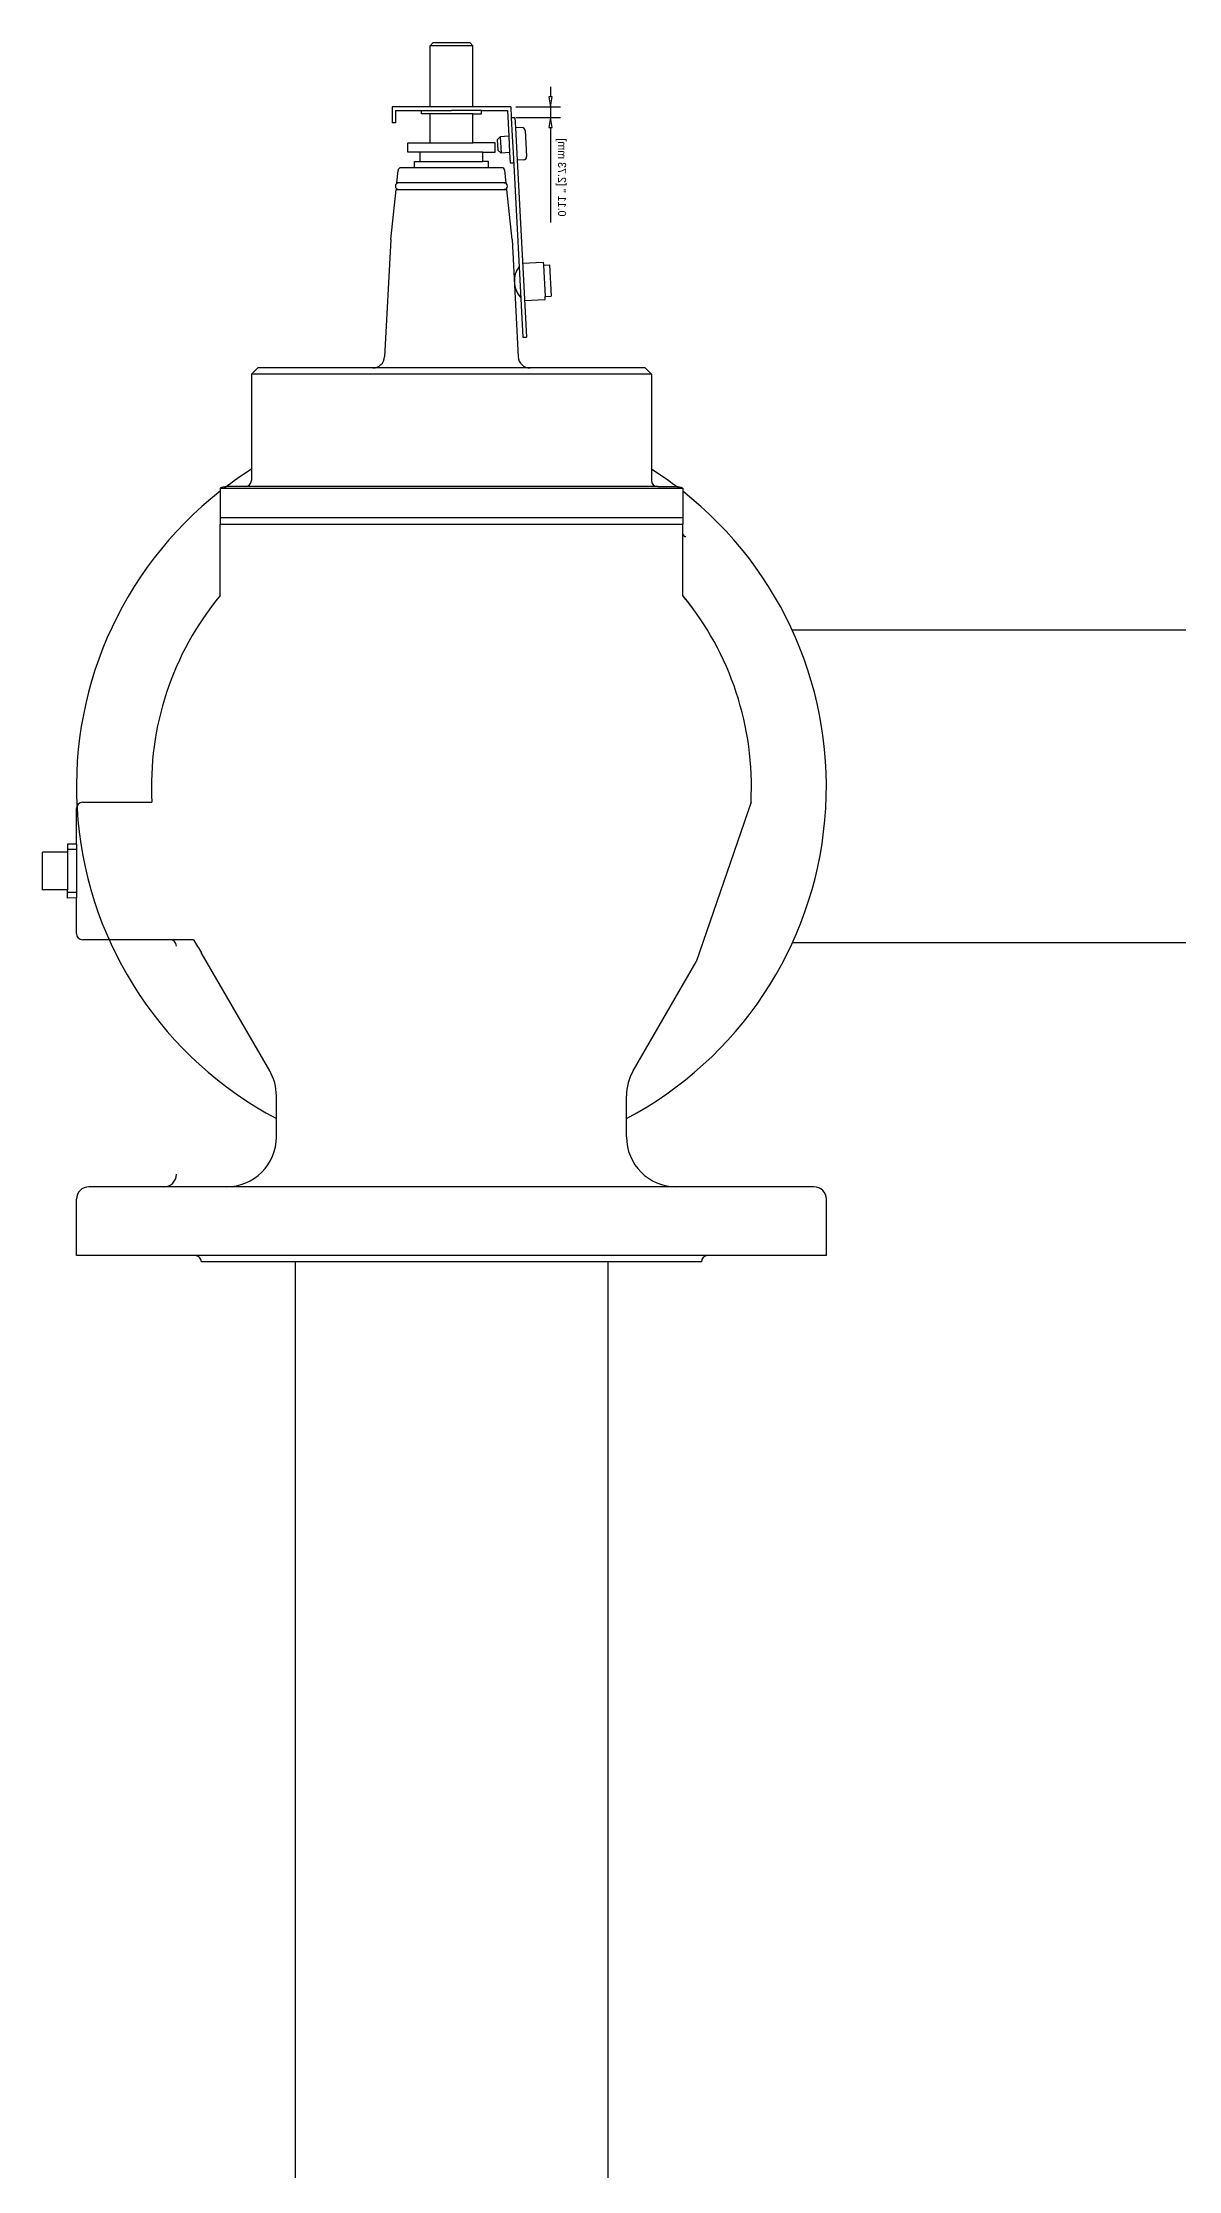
# Model space of a CAD drawing. Header units: inches. Extents: x 3128 to 3569, y 1222 to 1501.
# Drawn here: x 3419.41 to 3430.77, y 1329.24 to 1350.51 of the extents above; entities that cross this region are included whole.
import ezdxf

# ---------------------------------------------------------------- set-up
doc = ezdxf.new("R2010")
doc.units = ezdxf.units.IN
doc.header["$MEASUREMENT"] = 0
doc.layers.add('WDPUMP', color=7, linetype='Continuous')
doc.layers.add('WSPUMP', color=7, linetype='Continuous')

msp = doc.modelspace()

# ---------------------------------------------------------------- linework, layer by layer
at = {"layer": 'WDPUMP', "color": 0, "linetype": 'Continuous'}
for p, q in [((3423.2844, 1350.4812), (3423.3157, 1350.5125)), ((3423.2844, 1349.8704), (3423.2844, 1350.4812)), ((3423.7124, 1350.4812), (3423.2844, 1350.4812)), ((3423.3157, 1350.5125), (3423.6811, 1350.5125)), ((3423.7124, 1350.4812), (3423.6811, 1350.5125)), ((3423.7124, 1349.8704), (3423.7124, 1350.4812)), ((3424.4897, 1350.0704), (3424.4897, 1349.9704)), ((3424.0919, 1349.8704), (3422.9049, 1349.8704)), ((3422.9049, 1349.8704), (3422.9049, 1349.7095)), ((3422.9408, 1349.8345), (3423.1984, 1349.8345)), ((3422.9408, 1349.8345), (3422.9408, 1349.7095)), ((3423.1984, 1349.8345), (3423.4984, 1349.8345)), ((3423.1984, 1349.7995), (3423.1984, 1349.8345)), ((3423.2844, 1349.7995), (3423.1984, 1349.7995)), ((3423.7124, 1349.7995), (3423.2844, 1349.7995)), ((3423.2844, 1349.5097), (3423.2844, 1349.7995)), ((3423.7984, 1349.8345), (3423.4984, 1349.8345)), ((3423.7124, 1349.7995), (3423.7984, 1349.7995)), ((3423.7124, 1349.5097), (3423.7124, 1349.7995)), ((3423.7984, 1349.7995), (3423.7984, 1349.8345)), ((3423.7984, 1349.8345), (3424.0578, 1349.8345)), ((3424.0578, 1349.8345), (3424.0713, 1349.5761)), ((3424.0919, 1349.8704), (3424.0975, 1349.7629)), ((3424.1419, 1349.8704), (3424.5897, 1349.8704)), ((3424.5073, 1349.9704), (3424.4721, 1349.9704)), ((3424.4721, 1349.9704), (3424.4897, 1349.8704)), ((3424.4897, 1349.8704), (3424.5073, 1349.9704)), ((3424.4897, 1349.8704), (3424.4897, 1349.7629)), ((3422.9408, 1349.7095), (3422.9049, 1349.7095)), ((3423.9864, 1349.5716), (3423.9574, 1349.5395)), ((3424.0713, 1349.5761), (3423.9864, 1349.5716)), ((3423.9864, 1349.5716), (3423.9949, 1349.4081)), ((3424.0713, 1349.5761), (3424.0799, 1349.4125)), ((3424.0975, 1349.7629), (3424.1333, 1349.7648)), ((3424.0975, 1349.7629), (3424.1072, 1349.578)), ((3424.1072, 1349.578), (3424.1158, 1349.4144)), ((3424.1333, 1349.7648), (3424.1389, 1349.6586)), ((3424.2036, 1349.662), (3424.1389, 1349.6586)), ((3424.1389, 1349.6586), (3424.1557, 1349.3375)), ((3424.1475, 1349.7629), (3424.5897, 1349.7629)), ((3424.2365, 1349.6324), (3424.2501, 1349.3738)), ((3424.4897, 1349.7629), (3424.4721, 1349.6629)), ((3424.4721, 1349.6629), (3424.5073, 1349.6629)), ((3424.5073, 1349.6629), (3424.4897, 1349.7629)), ((3424.4897, 1349.6629), (3424.4897, 1349.5629)), ((3424.4897, 1349.5629), (3424.4897, 1348.7138)), ((3423.0609, 1349.5097), (3423.2844, 1349.5097)), ((3423.0609, 1349.416), (3423.0609, 1349.5097)), ((3423.1859, 1349.416), (3423.0609, 1349.416)), ((3423.8109, 1349.416), (3423.1859, 1349.416)), ((3423.1859, 1349.3222), (3423.1859, 1349.416)), ((3423.2844, 1349.5097), (3423.7124, 1349.5097)), ((3423.9359, 1349.5097), (3423.7124, 1349.5097)), ((3423.8109, 1349.3222), (3423.8109, 1349.416)), ((3423.8109, 1349.416), (3423.9359, 1349.416)), ((3423.9359, 1349.416), (3423.9359, 1349.5097)), ((3423.9574, 1349.5395), (3423.9628, 1349.437)), ((3423.9949, 1349.4081), (3423.9628, 1349.437)), ((3424.0799, 1349.4125), (3423.9949, 1349.4081)), ((3424.0799, 1349.4125), (3424.0854, 1349.3087)), ((3424.1158, 1349.4144), (3424.2126, 1347.5672)), ((3422.9512, 1349.1098), (3422.9642, 1349.233)), ((3424.0014, 1349.261), (3422.9953, 1349.261)), ((3423.1279, 1349.3222), (3423.1859, 1349.3222)), ((3423.1279, 1349.261), (3423.1279, 1349.3222)), ((3423.1859, 1349.3222), (3423.8109, 1349.3222)), ((3423.8689, 1349.3222), (3423.8109, 1349.3222)), ((3423.8689, 1349.261), (3423.8689, 1349.3222)), ((3424.0455, 1349.1098), (3424.0325, 1349.233)), ((3424.0854, 1349.3087), (3424.1212, 1349.3105)), ((3424.2205, 1349.3409), (3424.1557, 1349.3375)), ((3424.1557, 1349.3375), (3424.2484, 1347.5691)), ((3422.8917, 1348.5437), (3422.9442, 1349.0428)), ((3422.9442, 1349.0428), (3424.0525, 1349.0428)), ((3422.9442, 1349.0428), (3422.9716, 1349.0428)), ((3424.0455, 1349.1098), (3422.9512, 1349.1098)), ((3422.9716, 1349.1098), (3422.9512, 1349.1098)), ((3424.0252, 1349.1098), (3424.0455, 1349.1098)), ((3424.0525, 1349.0428), (3424.0252, 1349.0428)), ((3424.105, 1348.5437), (3424.0525, 1349.0428)), ((3422.8917, 1348.5437), (3422.8304, 1347.3724)), ((3424.105, 1348.5437), (3424.1664, 1347.3724)), ((3424.2097, 1348.3071), (3424.4167, 1348.3179)), ((3424.4167, 1348.3179), (3424.4183, 1348.2868)), ((3424.4183, 1348.2868), (3424.4807, 1348.29)), ((3424.4183, 1348.2868), (3424.4346, 1347.9746)), ((3424.4807, 1348.29), (3424.4971, 1347.9779)), ((3424.2294, 1347.9326), (3424.4363, 1347.9434)), ((3424.4346, 1347.9746), (3424.4971, 1347.9779)), ((3424.4363, 1347.9434), (3424.4346, 1347.9746)), ((3424.2126, 1347.5672), (3424.2484, 1347.5691)), ((3421.5609, 1347.2605), (3421.4984, 1347.198)), ((3425.4359, 1347.2605), (3421.5609, 1347.2605)), ((3425.4359, 1347.2605), (3425.4984, 1347.198)), ((3425.4984, 1347.198), (3421.4984, 1347.198)), ((3421.4984, 1347.198), (3421.4984, 1346.136)), ((3425.4984, 1347.198), (3425.4984, 1346.136)), ((3421.1859, 1346.0568), (3425.8109, 1346.0568)), ((3421.1859, 1346.0568), (3421.1859, 1345.7)), ((3421.4359, 1346.0735), (3421.2484, 1346.0735)), ((3425.5609, 1346.0735), (3421.4359, 1346.0735)), ((3425.5609, 1346.0735), (3425.7484, 1346.0735)), ((3425.8109, 1346.0568), (3425.8109, 1345.7)), ((3425.8109, 1345.761), (3421.1859, 1345.761)), ((3421.1859, 1345.7), (3425.8109, 1345.7)), ((3421.1859, 1344.9857), (3421.1859, 1345.7)), ((3425.8109, 1344.9857), (3425.8109, 1345.7)), ((3438.966, 1344.6375), (3426.9073, 1344.6375)), ((3419.7484, 1342.4986), (3419.7484, 1342.8563)), ((3419.8109, 1342.9188), (3420.5027, 1342.9188)), ((3426.4943, 1342.9188), (3425.9452, 1341.325)), ((3419.6595, 1342.4188), (3419.4095, 1342.4188)), ((3419.4095, 1342.0438), (3419.4095, 1342.4188)), ((3419.7484, 1342.4986), (3419.6595, 1342.5013)), ((3419.6595, 1342.5013), (3419.6595, 1342.4188)), ((3419.7484, 1342.4473), (3419.6595, 1342.4473)), ((3419.6595, 1342.4188), (3419.6595, 1342.0438)), ((3419.7484, 1342.4986), (3419.7484, 1341.9641)), ((3419.6595, 1342.0438), (3419.4095, 1342.0438)), ((3419.6595, 1341.9613), (3419.6595, 1342.0438)), ((3419.7484, 1342.0153), (3419.6595, 1342.0153)), ((3419.7484, 1341.9641), (3419.6595, 1341.9613)), ((3419.7484, 1341.6063), (3419.7484, 1341.9641)), ((3420.9189, 1341.5438), (3419.8109, 1341.5438)), ((3438.966, 1341.5125), (3426.9073, 1341.5125)), ((3421.6814, 1340.234), (3420.9974, 1341.4187)), ((3425.3153, 1340.234), (3425.9452, 1341.325)), ((3421.7484, 1339.575), (3421.7484, 1339.984)), ((3425.2484, 1339.575), (3425.2484, 1339.984)), ((3419.7484, 1338.3875), (3419.7484, 1338.95)), ((3421.2484, 1339.075), (3419.8734, 1339.075)), ((3425.7484, 1339.075), (3421.2484, 1339.075)), ((3427.1234, 1339.075), (3425.7484, 1339.075)), ((3427.2484, 1338.3875), (3427.2484, 1338.95)), ((3420.9359, 1338.3875), (3419.7484, 1338.3875)), ((3426.0609, 1338.3875), (3420.9359, 1338.3875)), ((3425.9984, 1338.325), (3420.9984, 1338.325)), ((3421.9359, 1338.325), (3421.9359, 1304.5817)), ((3425.0609, 1338.325), (3425.0609, 1304.5817)), ((3427.2484, 1338.3875), (3426.0609, 1338.3875))]:
    msp.add_line(p, q, dxfattribs=at)
for centre, radius, start, end in [((3424.2053, 1349.6308), 0.0313, 3, 93), ((3424.2188, 1349.3721), 0.0313, 273, 3), ((3422.9953, 1349.2297), 0.0313, 90, 174), ((3424.0014, 1349.2297), 0.0313, 6, 90), ((3422.9716, 1349.0763), 0.0335, 90, 270), ((3424.0252, 1349.0763), 0.0335, 270, 90), ((3424.3723, 1348.1278), 0.2451, 143.38148, 222.61852), ((3422.7124, 1347.3786), 0.1181, 270, 357), ((3424.2843, 1347.3786), 0.1181, 183, 270), ((3423.4984, 1343.075), 3.75, 122.23095, 127.33207), ((3423.4984, 1343.075), 3.75, 52.66793, 57.76905), ((3423.4984, 1343.075), 3.75, 128.07312, 242.18186), ((3421.2484, 1345.9485), 0.125, 90, 120), ((3421.4359, 1346.136), 0.0625, 270, 0), ((3423.4984, 1343.075), 3.75, 297.81814, 51.92688), ((3425.5609, 1346.136), 0.0625, 180, 270), ((3425.7484, 1345.9485), 0.125, 60, 90), ((3425.8417, 1345.6063), 0.0313, 190.25487, 270), ((3423.4984, 1343.075), 3, 140.42878, 182.98455), ((3423.4984, 1343.075), 3, 35.68533, 39.57122), ((3423.4984, 1343.075), 3, 357.01545, 39.57122), ((3419.8109, 1342.8563), 0.0625, 90, 180), ((3419.8109, 1341.6063), 0.0625, 180, 270), ((3420.6859, 1341.4813), 0.0625, 0, 90), ((3423.4984, 1343.075), 3, 210.69048, 213.607), ((3421.2484, 1339.984), 0.5, 0, 30), ((3425.7484, 1339.984), 0.5, 150, 180), ((3421.2484, 1339.575), 0.5, 270, 0), ((3425.7484, 1339.575), 0.5, 180, 270), ((3420.6234, 1339.2), 0.125, 270, 0), ((3419.8734, 1338.95), 0.125, 90, 180), ((3427.1234, 1338.95), 0.125, 0, 90), ((3420.9359, 1338.325), 0.0625, 0, 90), ((3426.0609, 1338.325), 0.0625, 90, 180)]:
    msp.add_arc(centre, radius, start, end, dxfattribs=at)
at = {"layer": 'WSPUMP', "color": 0, "linetype": 'Continuous'}
for p, q in [((3423.2844, 1350.4812), (3423.3157, 1350.5125)), ((3423.2844, 1349.8704), (3423.2844, 1350.4812)), ((3423.7124, 1350.4812), (3423.2844, 1350.4812)), ((3423.3157, 1350.5125), (3423.6811, 1350.5125)), ((3423.7124, 1350.4812), (3423.6811, 1350.5125)), ((3423.7124, 1349.8704), (3423.7124, 1350.4812)), ((3424.4897, 1350.0704), (3424.4897, 1349.9704)), ((3424.0919, 1349.8704), (3422.9049, 1349.8704)), ((3422.9049, 1349.8704), (3422.9049, 1349.7095)), ((3422.9408, 1349.8345), (3423.1984, 1349.8345)), ((3422.9408, 1349.8345), (3422.9408, 1349.7095)), ((3423.1984, 1349.8345), (3423.4984, 1349.8345)), ((3423.1984, 1349.7995), (3423.1984, 1349.8345)), ((3423.2844, 1349.7995), (3423.1984, 1349.7995)), ((3423.7124, 1349.7995), (3423.2844, 1349.7995)), ((3423.2844, 1349.5097), (3423.2844, 1349.7995)), ((3423.7984, 1349.8345), (3423.4984, 1349.8345)), ((3423.7124, 1349.7995), (3423.7984, 1349.7995)), ((3423.7124, 1349.5097), (3423.7124, 1349.7995)), ((3423.7984, 1349.7995), (3423.7984, 1349.8345)), ((3423.7984, 1349.8345), (3424.0578, 1349.8345)), ((3424.0578, 1349.8345), (3424.0713, 1349.5761)), ((3424.0919, 1349.8704), (3424.0975, 1349.7629)), ((3424.1419, 1349.8704), (3424.5897, 1349.8704)), ((3424.5073, 1349.9704), (3424.4721, 1349.9704)), ((3424.4721, 1349.9704), (3424.4897, 1349.8704)), ((3424.4897, 1349.8704), (3424.5073, 1349.9704)), ((3424.4897, 1349.8704), (3424.4897, 1349.7629)), ((3422.9408, 1349.7095), (3422.9049, 1349.7095)), ((3423.9864, 1349.5716), (3423.9574, 1349.5395)), ((3424.0713, 1349.5761), (3423.9864, 1349.5716)), ((3423.9864, 1349.5716), (3423.9949, 1349.4081)), ((3424.0713, 1349.5761), (3424.0799, 1349.4125)), ((3424.0975, 1349.7629), (3424.1333, 1349.7648)), ((3424.0975, 1349.7629), (3424.1072, 1349.578)), ((3424.1072, 1349.578), (3424.1158, 1349.4144)), ((3424.1333, 1349.7648), (3424.1389, 1349.6586)), ((3424.2036, 1349.662), (3424.1389, 1349.6586)), ((3424.1389, 1349.6586), (3424.1557, 1349.3375)), ((3424.1475, 1349.7629), (3424.5897, 1349.7629)), ((3424.2365, 1349.6324), (3424.2501, 1349.3738)), ((3424.4897, 1349.7629), (3424.4721, 1349.6629)), ((3424.4721, 1349.6629), (3424.5073, 1349.6629)), ((3424.5073, 1349.6629), (3424.4897, 1349.7629)), ((3424.4897, 1349.6629), (3424.4897, 1349.5629)), ((3424.4897, 1349.5629), (3424.4897, 1348.7138)), ((3423.0609, 1349.5097), (3423.2844, 1349.5097)), ((3423.0609, 1349.416), (3423.0609, 1349.5097)), ((3423.1859, 1349.416), (3423.0609, 1349.416)), ((3423.8109, 1349.416), (3423.1859, 1349.416)), ((3423.1859, 1349.3222), (3423.1859, 1349.416)), ((3423.2844, 1349.5097), (3423.7124, 1349.5097)), ((3423.9359, 1349.5097), (3423.7124, 1349.5097)), ((3423.8109, 1349.3222), (3423.8109, 1349.416)), ((3423.8109, 1349.416), (3423.9359, 1349.416)), ((3423.9359, 1349.416), (3423.9359, 1349.5097)), ((3423.9574, 1349.5395), (3423.9628, 1349.437)), ((3423.9949, 1349.4081), (3423.9628, 1349.437)), ((3424.0799, 1349.4125), (3423.9949, 1349.4081)), ((3424.0799, 1349.4125), (3424.0854, 1349.3087)), ((3424.1158, 1349.4144), (3424.2126, 1347.5672)), ((3422.9512, 1349.1098), (3422.9642, 1349.233)), ((3424.0014, 1349.261), (3422.9953, 1349.261)), ((3423.1279, 1349.3222), (3423.1859, 1349.3222)), ((3423.1279, 1349.261), (3423.1279, 1349.3222)), ((3423.1859, 1349.3222), (3423.8109, 1349.3222)), ((3423.8689, 1349.3222), (3423.8109, 1349.3222)), ((3423.8689, 1349.261), (3423.8689, 1349.3222)), ((3424.0455, 1349.1098), (3424.0325, 1349.233)), ((3424.0854, 1349.3087), (3424.1212, 1349.3105)), ((3424.2205, 1349.3409), (3424.1557, 1349.3375)), ((3424.1557, 1349.3375), (3424.2484, 1347.5691)), ((3422.8917, 1348.5437), (3422.9442, 1349.0428)), ((3422.9442, 1349.0428), (3424.0525, 1349.0428)), ((3422.9442, 1349.0428), (3422.9716, 1349.0428)), ((3424.0455, 1349.1098), (3422.9512, 1349.1098)), ((3422.9716, 1349.1098), (3422.9512, 1349.1098)), ((3424.0252, 1349.1098), (3424.0455, 1349.1098)), ((3424.0525, 1349.0428), (3424.0252, 1349.0428)), ((3424.105, 1348.5437), (3424.0525, 1349.0428)), ((3422.8917, 1348.5437), (3422.8304, 1347.3724)), ((3424.105, 1348.5437), (3424.1664, 1347.3724)), ((3424.2097, 1348.3071), (3424.4167, 1348.3179)), ((3424.4167, 1348.3179), (3424.4183, 1348.2868)), ((3424.4183, 1348.2868), (3424.4807, 1348.29)), ((3424.4183, 1348.2868), (3424.4346, 1347.9746)), ((3424.4807, 1348.29), (3424.4971, 1347.9779)), ((3424.2294, 1347.9326), (3424.4363, 1347.9434)), ((3424.4346, 1347.9746), (3424.4971, 1347.9779)), ((3424.4363, 1347.9434), (3424.4346, 1347.9746)), ((3424.2126, 1347.5672), (3424.2484, 1347.5691)), ((3421.5609, 1347.2605), (3421.4984, 1347.198)), ((3425.4359, 1347.2605), (3421.5609, 1347.2605)), ((3425.4359, 1347.2605), (3425.4984, 1347.198)), ((3425.4984, 1347.198), (3421.4984, 1347.198)), ((3421.4984, 1347.198), (3421.4984, 1346.136)), ((3425.4984, 1347.198), (3425.4984, 1346.136)), ((3421.1859, 1346.0568), (3425.8109, 1346.0568)), ((3421.1859, 1346.0568), (3421.1859, 1345.7)), ((3421.4359, 1346.0735), (3421.2484, 1346.0735)), ((3425.5609, 1346.0735), (3421.4359, 1346.0735)), ((3425.5609, 1346.0735), (3425.7484, 1346.0735)), ((3425.8109, 1346.0568), (3425.8109, 1345.7)), ((3425.8109, 1345.761), (3421.1859, 1345.761)), ((3421.1859, 1345.7), (3425.8109, 1345.7)), ((3421.1859, 1344.9857), (3421.1859, 1345.7)), ((3425.8109, 1344.9857), (3425.8109, 1345.7)), ((3453.1021, 1344.6375), (3426.9073, 1344.6375)), ((3419.7484, 1342.4986), (3419.7484, 1342.8563)), ((3419.8109, 1342.9188), (3420.5027, 1342.9188)), ((3426.4943, 1342.9188), (3425.9452, 1341.325)), ((3419.6595, 1342.4188), (3419.4095, 1342.4188)), ((3419.4095, 1342.0438), (3419.4095, 1342.4188)), ((3419.7484, 1342.4986), (3419.6595, 1342.5013)), ((3419.6595, 1342.5013), (3419.6595, 1342.4188)), ((3419.7484, 1342.4473), (3419.6595, 1342.4473)), ((3419.6595, 1342.4188), (3419.6595, 1342.0438)), ((3419.7484, 1342.4986), (3419.7484, 1341.9641)), ((3419.6595, 1342.0438), (3419.4095, 1342.0438)), ((3419.6595, 1341.9613), (3419.6595, 1342.0438)), ((3419.7484, 1342.0153), (3419.6595, 1342.0153)), ((3419.7484, 1341.9641), (3419.6595, 1341.9613)), ((3419.7484, 1341.6063), (3419.7484, 1341.9641)), ((3420.9189, 1341.5438), (3419.8109, 1341.5438)), ((3453.1021, 1341.5125), (3426.9073, 1341.5125)), ((3421.6814, 1340.234), (3420.9974, 1341.4187)), ((3425.3153, 1340.234), (3425.9452, 1341.325)), ((3421.7484, 1339.575), (3421.7484, 1339.984)), ((3425.2484, 1339.575), (3425.2484, 1339.984)), ((3419.7484, 1338.3875), (3419.7484, 1338.95)), ((3421.2484, 1339.075), (3419.8734, 1339.075)), ((3425.7484, 1339.075), (3421.2484, 1339.075)), ((3427.1234, 1339.075), (3425.7484, 1339.075)), ((3427.2484, 1338.3875), (3427.2484, 1338.95)), ((3420.9359, 1338.3875), (3419.7484, 1338.3875)), ((3426.0609, 1338.3875), (3420.9359, 1338.3875)), ((3425.9984, 1338.325), (3420.9984, 1338.325)), ((3421.9359, 1338.325), (3421.9359, 1304.5817)), ((3425.0609, 1338.325), (3425.0609, 1304.5817)), ((3427.2484, 1338.3875), (3426.0609, 1338.3875))]:
    msp.add_line(p, q, dxfattribs=at)
for centre, radius, start, end in [((3424.2053, 1349.6308), 0.0313, 3, 93), ((3424.2188, 1349.3721), 0.0313, 273, 3), ((3422.9953, 1349.2297), 0.0313, 90, 174), ((3424.0014, 1349.2297), 0.0313, 6, 90), ((3422.9716, 1349.0763), 0.0335, 90, 270), ((3424.0252, 1349.0763), 0.0335, 270, 90), ((3424.3723, 1348.1278), 0.2451, 143.38148, 222.61852), ((3422.7124, 1347.3786), 0.1181, 270, 357), ((3424.2843, 1347.3786), 0.1181, 183, 270), ((3423.4984, 1343.075), 3.75, 122.23095, 127.33207), ((3423.4984, 1343.075), 3.75, 52.66793, 57.76905), ((3423.4984, 1343.075), 3.75, 128.07312, 242.18186), ((3421.2484, 1345.9485), 0.125, 90, 120), ((3421.4359, 1346.136), 0.0625, 270, 0), ((3423.4984, 1343.075), 3.75, 297.81814, 51.92688), ((3425.5609, 1346.136), 0.0625, 180, 270), ((3425.7484, 1345.9485), 0.125, 60, 90), ((3425.8417, 1345.6063), 0.0313, 190.25487, 270), ((3423.4984, 1343.075), 3, 140.42878, 182.98455), ((3423.4984, 1343.075), 3, 35.68533, 39.57122), ((3423.4984, 1343.075), 3, 357.01545, 39.57122), ((3419.8109, 1342.8563), 0.0625, 90, 180), ((3419.8109, 1341.6063), 0.0625, 180, 270), ((3420.6859, 1341.4813), 0.0625, 0, 90), ((3423.4984, 1343.075), 3, 210.69048, 213.607), ((3421.2484, 1339.984), 0.5, 0, 30), ((3425.7484, 1339.984), 0.5, 150, 180), ((3421.2484, 1339.575), 0.5, 270, 0), ((3425.7484, 1339.575), 0.5, 180, 270), ((3420.6234, 1339.2), 0.125, 270, 0), ((3419.8734, 1338.95), 0.125, 90, 180), ((3427.1234, 1338.95), 0.125, 0, 90), ((3420.9359, 1338.325), 0.0625, 0, 90), ((3426.0609, 1338.325), 0.0625, 90, 180)]:
    msp.add_arc(centre, radius, start, end, dxfattribs=at)

# ---------------------------------------------------------------- texts
at = {"layer": 'WDPUMP', "color": 0, "linetype": 'Continuous', "text_generation_flag": 2}
msp.add_text('0.11 " [2.73 mm]', height=0.08, rotation=270, dxfattribs=at).set_placement((3424.5653, 1348.7738))
at = {"layer": 'WSPUMP', "color": 0, "linetype": 'Continuous', "text_generation_flag": 2}
msp.add_text('0.11 " [2.73 mm]', height=0.08, rotation=270, dxfattribs=at).set_placement((3424.5653, 1348.7738))

doc.saveas('drawing.dxf')
